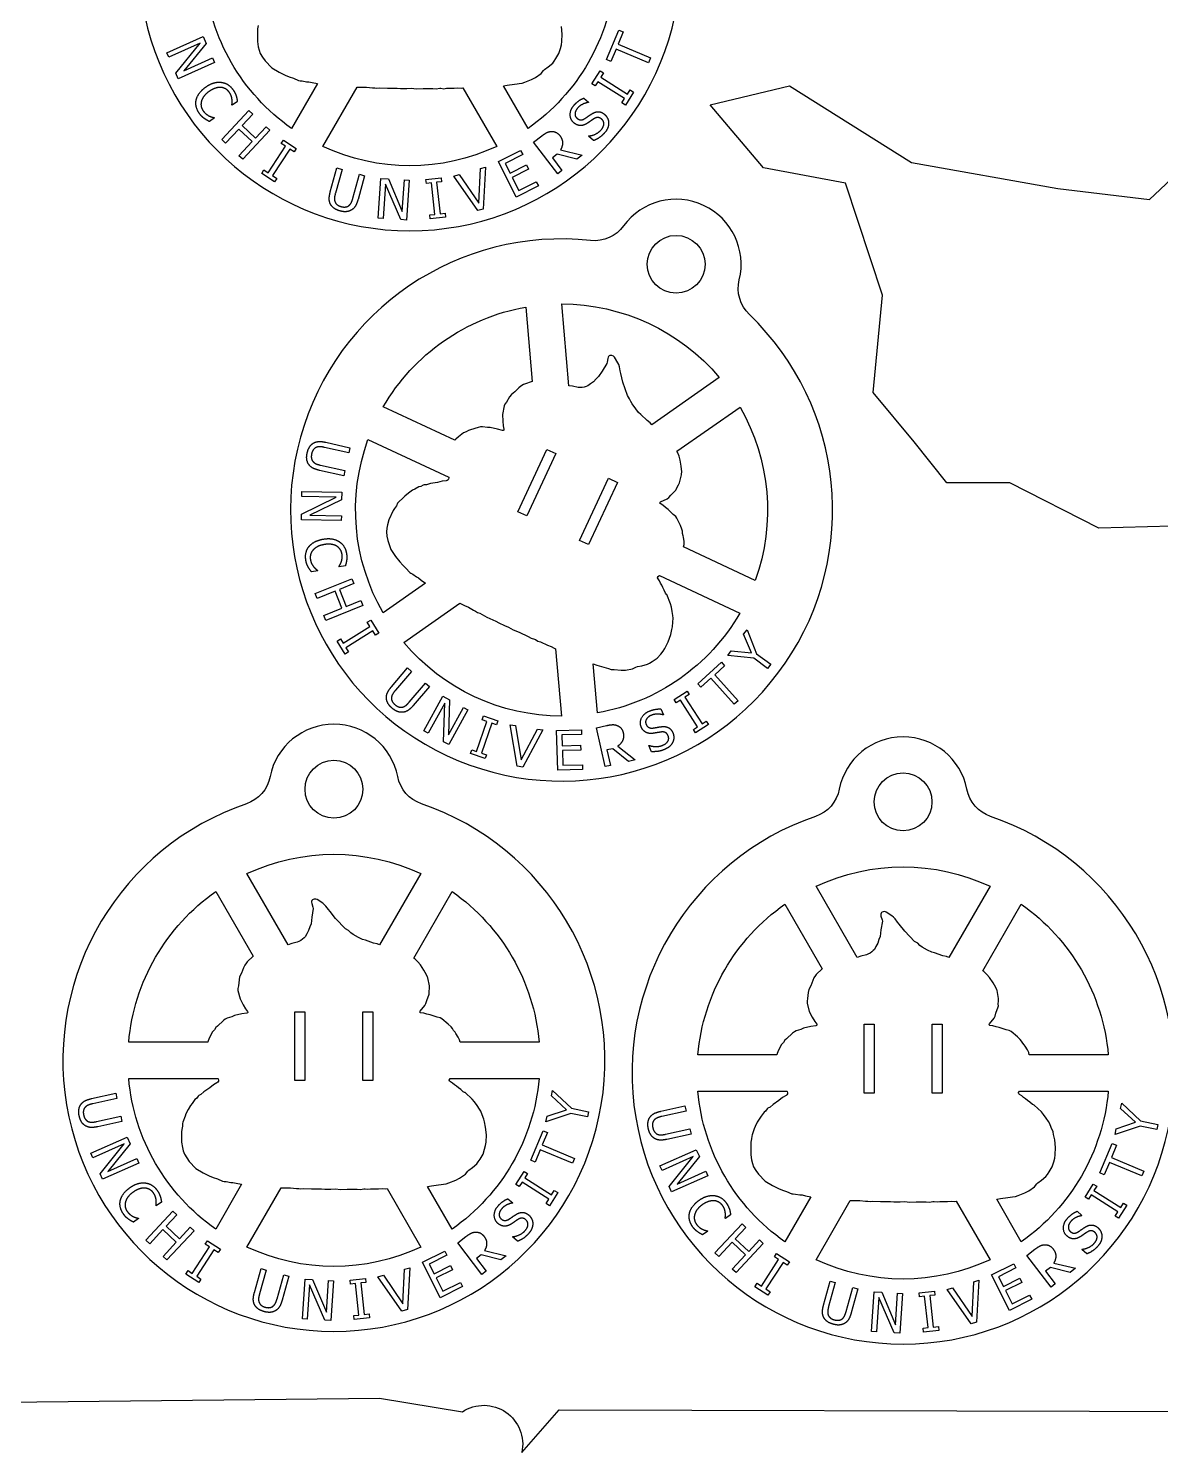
# Model space of a CAD drawing. Header units: millimetres. Extents: x -19 to 172, y -2 to 150.
# Drawn here: x 49.5 to 112.2, y -2.3 to 76.5 of the extents above; entities that cross this region are included whole.
import ezdxf

# ---------------------------------------------------------------- set-up
doc = ezdxf.new("R2010")
doc.units = ezdxf.units.MM
doc.layers.add('SCRAP_OUTLINE', color=8, linetype='Continuous')

msp = doc.modelspace()

# ---------------------------------------------------------------- linework, layer by layer
for points in [[(74.162, 96.031, 0.821365), (67.1, 96.031, -0.267689), (65.784, 94.527, 6.023346), (75.478, 94.527, -0.267689)], [(75.443, 69.997, -0.221398), (65.819, 69.997), (67.711, 73.275), (67.988, 73.279), (68.232, 73.274), (68.558, 73.245), (68.688, 73.245), (68.801, 73.228), (68.944, 73.241), (69.391, 73.219), (69.94, 73.219), (70.123, 73.203), (70.468, 73.203), (70.712, 73.217), (70.997, 73.19), (71.363, 73.209), (71.912, 73.209), (72.095, 73.19), (72.284, 73.228), (72.354, 73.228), (72.512, 73.195), (72.664, 73.226), (73.091, 73.226), (73.294, 73.241), (73.497, 73.229), (73.572, 73.238)], [(88.866, 62.618, 0.821365), (82.465, 65.603, -0.267689), (80.637, 64.796, 6.023346), (89.423, 60.699, -0.267689)], [(77.405, 56.991), (76.974, 56.846), (76.919, 56.822), (76.784, 56.737), (76.663, 56.637), (76.437, 56.419), (76.251, 56.274), (76.154, 56.141), (75.978, 55.848), (75.896, 55.731), (75.85, 55.638), (75.766, 55.161), (75.775, 54.799), (75.806, 54.534), (75.841, 54.355), (75.839, 54.31), (75.831, 54.293), (75.804, 54.278), (75.762, 54.283), (75.491, 54.363), (75.084, 54.454), (74.927, 54.454), (74.653, 54.491), (74.538, 54.483), (74.421, 54.456), (73.987, 54.326), (73.873, 54.285), (73.745, 54.203), (73.603, 54.144), (73.319, 53.933), (73.175, 53.798), (73.127, 53.739), (69.162, 55.588, -0.221398), (77.045, 61.108)], [(79.037, 61.282, -0.221398), (87.76, 57.215), (84.025, 54.6), (83.927, 54.705), (83.76, 54.83), (83.422, 55.162), (83.295, 55.272), (83.132, 55.477), (82.941, 55.75), (82.862, 55.881), (82.799, 56.042), (82.683, 56.215), (82.426, 56.949), (82.319, 57.442), (82.28, 57.578), (82.235, 57.801), (82.193, 57.93), (82.149, 58.025), (81.952, 58.346), (81.898, 58.396), (81.812, 58.433), (81.744, 58.438), (81.7, 58.429), (81.661, 58.409), (81.629, 58.376), (81.605, 58.332), (81.584, 58.258), (81.563, 58.06), (81.544, 57.985), (81.27, 57.574), (81.082, 57.265), (80.942, 57.144), (80.792, 56.977), (80.624, 56.866), (80.484, 56.752), (80.399, 56.714), (80.29, 56.685), (80.177, 56.666), (80.045, 56.655), (79.951, 56.659), (79.643, 56.726), (79.434, 56.747)], [(85.779, 47.839), (85.812, 47.965), (85.809, 48.141), (85.78, 48.376), (85.764, 48.455), (85.727, 48.575), (85.715, 48.705), (85.689, 48.814), (85.608, 49.017), (85.414, 49.43), (85.347, 49.525), (85.216, 49.63), (84.922, 49.914), (84.776, 50.015), (84.636, 50.142), (84.486, 50.238), (84.475, 50.256), (84.472, 50.279), (84.485, 50.308), (84.512, 50.331), (84.882, 50.507), (84.97, 50.575), (85.086, 50.703), (85.359, 50.98), (85.382, 51.015), (85.417, 51.107), (85.508, 51.269), (85.559, 51.38), (85.673, 51.82), (85.677, 51.866), (85.678, 52.002), (85.654, 52.302), (85.602, 52.64), (85.542, 52.858), (85.454, 53.078), (85.419, 53.134), (88.907, 55.576, -0.221398), (89.746, 45.989)], [(72.784, 51.692), (72.788, 51.659), (72.777, 51.584), (72.752, 51.545), (72.698, 51.508), (72.636, 51.489), (72.418, 51.477), (72.164, 51.41), (71.771, 51.341), (71.563, 51.28), (71.429, 51.271), (71.379, 51.258), (71.238, 51.184), (71.139, 51.161), (70.906, 51.04), (70.788, 50.973), (70.564, 50.823), (70.354, 50.652), (70.256, 50.56), (70.013, 50.319), (69.959, 50.252), (69.891, 50.118), (69.781, 49.974), (69.717, 49.859), (69.479, 49.338), (69.394, 49.064), (69.358, 48.874), (69.34, 48.678), (69.368, 48.441), (69.409, 48.189), (69.581, 47.694), (69.848, 47.302), (70.077, 47.014), (70.243, 46.834), (70.418, 46.66), (70.626, 46.432), (70.695, 46.382), (70.8, 46.325), (71.001, 46.178), (71.112, 46.126), (71.255, 46.001), (71.505, 45.833), (69.155, 44.188, -0.221398), (68.316, 53.775)], [(80.779, 41.373), (80.984, 41.301), (81.37, 41.189), (81.505, 41.142), (81.628, 41.117), (81.781, 41.061), (81.937, 41.058), (82.334, 41.021), (82.574, 41.029), (82.96, 41.093), (83.147, 41.188), (83.226, 41.217), (83.468, 41.263), (83.779, 41.355), (83.892, 41.412), (84.053, 41.508), (84.318, 41.686), (84.517, 41.906), (84.647, 42.063), (84.75, 42.225), (84.936, 42.586), (85.079, 42.991), (85.137, 43.278), (85.176, 43.417), (85.183, 43.682), (85.203, 43.891), (85.192, 44.037), (85.158, 44.275), (85.111, 44.511), (85.064, 44.693), (84.856, 45.203), (84.825, 45.226), (84.781, 45.28), (84.711, 45.448), (84.632, 45.586), (84.578, 45.725), (84.504, 45.834), (84.444, 45.958), (84.371, 46.074), (84.347, 46.138), (84.352, 46.183), (84.359, 46.197), (84.448, 46.253), (88.9, 44.176, -0.221398), (81.017, 38.656)], [(79.025, 38.482, -0.221398), (70.302, 42.549), (73.402, 44.72), (73.655, 44.607), (73.874, 44.499), (74.157, 44.335), (74.275, 44.28), (74.371, 44.217), (74.505, 44.168), (74.901, 43.959), (75.398, 43.727), (75.557, 43.635), (75.871, 43.489), (76.098, 43.399), (76.344, 43.255), (76.684, 43.117), (77.181, 42.885), (77.339, 42.791), (77.527, 42.745), (77.59, 42.715), (77.719, 42.619), (77.87, 42.583), (78.257, 42.402), (78.448, 42.33), (78.627, 42.233), (78.698, 42.21)], [(69.962, 35.131, 0.821365), (62.9, 35.131, -0.267689), (61.584, 33.627, 6.023346), (71.278, 33.627, -0.267689)], [(101.462, 34.431, 0.821365), (94.4, 34.431, -0.267689), (93.084, 32.927, 6.023346), (102.778, 32.927, -0.267689)], [(61.619, 29.767, -0.221398), (71.243, 29.767), (68.963, 25.818), (68.83, 25.872), (68.626, 25.915), (68.179, 26.073), (68.017, 26.118), (67.783, 26.236), (67.495, 26.403), (67.368, 26.488), (67.242, 26.607), (67.065, 26.715), (66.521, 27.272), (66.216, 27.673), (66.123, 27.78), (65.988, 27.963), (65.896, 28.062), (65.815, 28.13), (65.501, 28.337), (65.431, 28.359), (65.338, 28.357), (65.274, 28.333), (65.238, 28.306), (65.211, 28.271), (65.196, 28.228), (65.193, 28.178), (65.205, 28.103), (65.269, 27.914), (65.284, 27.838), (65.209, 27.35), (65.17, 26.99), (65.094, 26.821), (65.029, 26.607), (64.924, 26.435), (64.844, 26.273), (64.783, 26.202), (64.696, 26.13), (64.603, 26.065), (64.487, 25.999), (64.4, 25.963), (64.093, 25.894), (63.895, 25.824)], [(93.119, 29.067, -0.221398), (102.743, 29.067), (100.463, 25.118), (100.33, 25.172), (100.126, 25.215), (99.679, 25.373), (99.517, 25.418), (99.283, 25.536), (98.995, 25.703), (98.868, 25.788), (98.742, 25.907), (98.565, 26.015), (98.021, 26.572), (97.716, 26.973), (97.623, 27.08), (97.488, 27.263), (97.396, 27.362), (97.315, 27.43), (97.001, 27.637), (96.931, 27.659), (96.838, 27.657), (96.774, 27.633), (96.738, 27.606), (96.711, 27.571), (96.696, 27.528), (96.693, 27.478), (96.705, 27.403), (96.769, 27.214), (96.784, 27.138), (96.709, 26.65), (96.67, 26.29), (96.594, 26.121), (96.529, 25.907), (96.424, 25.735), (96.344, 25.573), (96.283, 25.502), (96.196, 25.43), (96.103, 25.365), (95.987, 25.299), (95.9, 25.263), (95.593, 25.194), (95.395, 25.124)], [(61.953, 25.188), (61.624, 24.875), (61.584, 24.829), (61.497, 24.695), (61.43, 24.554), (61.318, 24.26), (61.21, 24.05), (61.178, 23.889), (61.143, 23.548), (61.117, 23.408), (61.115, 23.304), (61.241, 22.837), (61.402, 22.512), (61.542, 22.285), (61.65, 22.138), (61.667, 22.097), (61.666, 22.077), (61.649, 22.052), (61.608, 22.039), (61.329, 21.997), (60.922, 21.908), (60.78, 21.841), (60.516, 21.76), (60.414, 21.703), (60.32, 21.629), (59.982, 21.328), (59.896, 21.243), (59.814, 21.115), (59.71, 21.001), (59.542, 20.689), (59.469, 20.507), (59.45, 20.432), (55.075, 20.432, -0.221398), (59.887, 28.767)], [(73.41, 20.432), (73.387, 20.56), (73.31, 20.719), (73.184, 20.92), (73.136, 20.984), (73.051, 21.078), (72.986, 21.19), (72.916, 21.278), (72.757, 21.427), (72.407, 21.72), (72.306, 21.777), (72.143, 21.817), (71.757, 21.951), (71.581, 21.981), (71.401, 22.037), (71.224, 22.06), (71.206, 22.072), (71.195, 22.091), (71.194, 22.123), (71.209, 22.155), (71.47, 22.471), (71.521, 22.571), (71.571, 22.735), (71.702, 23.101), (71.708, 23.143), (71.701, 23.241), (71.715, 23.426), (71.715, 23.548), (71.632, 23.996), (71.616, 24.038), (71.559, 24.162), (71.41, 24.424), (71.22, 24.709), (71.074, 24.881), (70.901, 25.043), (70.846, 25.079), (72.975, 28.767, -0.221398), (77.787, 20.432)], [(93.453, 24.488), (93.124, 24.175), (93.084, 24.129), (92.997, 23.995), (92.93, 23.854), (92.818, 23.56), (92.71, 23.35), (92.678, 23.189), (92.643, 22.848), (92.617, 22.708), (92.615, 22.604), (92.741, 22.137), (92.902, 21.812), (93.042, 21.585), (93.15, 21.438), (93.167, 21.397), (93.166, 21.377), (93.149, 21.352), (93.108, 21.339), (92.829, 21.297), (92.422, 21.208), (92.28, 21.141), (92.016, 21.06), (91.914, 21.003), (91.82, 20.929), (91.482, 20.628), (91.396, 20.543), (91.314, 20.415), (91.21, 20.301), (91.042, 19.989), (90.969, 19.807), (90.95, 19.732), (86.575, 19.732, -0.221398), (91.387, 28.067)], [(104.91, 19.732), (104.887, 19.86), (104.81, 20.019), (104.684, 20.22), (104.636, 20.284), (104.551, 20.378), (104.486, 20.49), (104.416, 20.578), (104.257, 20.727), (103.907, 21.02), (103.806, 21.077), (103.643, 21.117), (103.257, 21.251), (103.081, 21.281), (102.901, 21.337), (102.724, 21.36), (102.706, 21.372), (102.695, 21.391), (102.694, 21.423), (102.709, 21.455), (102.97, 21.771), (103.021, 21.871), (103.071, 22.035), (103.202, 22.401), (103.208, 22.443), (103.201, 22.541), (103.215, 22.726), (103.215, 22.848), (103.132, 23.296), (103.116, 23.338), (103.059, 23.462), (102.91, 23.724), (102.72, 24.009), (102.574, 24.181), (102.401, 24.343), (102.346, 24.379), (104.475, 28.067, -0.221398), (109.287, 19.732)], [(60.004, 18.432), (60.022, 18.404), (60.043, 18.331), (60.037, 18.285), (60.005, 18.229), (59.956, 18.186), (59.763, 18.082), (59.562, 17.915), (59.235, 17.686), (59.072, 17.543), (58.954, 17.478), (58.914, 17.445), (58.818, 17.319), (58.738, 17.256), (58.578, 17.047), (58.5, 16.937), (58.359, 16.706), (58.242, 16.463), (58.192, 16.338), (58.073, 16.017), (58.053, 15.933), (58.047, 15.783), (58.009, 15.607), (57.999, 15.474), (58.004, 14.902), (58.043, 14.618), (58.09, 14.43), (58.157, 14.245), (58.282, 14.042), (58.426, 13.832), (58.791, 13.455), (59.199, 13.213), (59.528, 13.049), (59.755, 12.956), (59.987, 12.872), (60.272, 12.753), (60.355, 12.737), (60.475, 12.73), (60.719, 12.681), (60.841, 12.681), (61.024, 12.629), (61.321, 12.581), (59.887, 10.097, -0.221398), (55.075, 18.432)], [(71.612, 12.459), (71.828, 12.481), (72.225, 12.542), (72.367, 12.556), (72.489, 12.586), (72.651, 12.6), (72.794, 12.662), (73.17, 12.797), (73.383, 12.906), (73.706, 13.127), (73.835, 13.292), (73.895, 13.352), (74.095, 13.495), (74.338, 13.71), (74.416, 13.81), (74.522, 13.965), (74.686, 14.238), (74.774, 14.522), (74.825, 14.719), (74.85, 14.909), (74.867, 15.315), (74.824, 15.742), (74.756, 16.027), (74.732, 16.169), (74.627, 16.413), (74.557, 16.611), (74.485, 16.739), (74.353, 16.939), (74.212, 17.134), (74.091, 17.279), (73.688, 17.653), (73.65, 17.661), (73.587, 17.691), (73.453, 17.814), (73.323, 17.905), (73.215, 18.009), (73.102, 18.076), (72.995, 18.163), (72.88, 18.238), (72.831, 18.286), (72.817, 18.328), (72.817, 18.344), (72.874, 18.432), (77.787, 18.432, -0.221398), (72.975, 10.097)], [(91.504, 17.732), (91.522, 17.704), (91.543, 17.631), (91.537, 17.585), (91.505, 17.529), (91.456, 17.486), (91.263, 17.382), (91.062, 17.215), (90.735, 16.986), (90.572, 16.843), (90.454, 16.778), (90.414, 16.745), (90.318, 16.619), (90.238, 16.556), (90.078, 16.347), (90, 16.237), (89.859, 16.006), (89.742, 15.763), (89.692, 15.638), (89.573, 15.317), (89.553, 15.233), (89.547, 15.083), (89.509, 14.907), (89.499, 14.774), (89.504, 14.202), (89.543, 13.918), (89.59, 13.73), (89.657, 13.545), (89.782, 13.342), (89.926, 13.132), (90.291, 12.755), (90.699, 12.513), (91.028, 12.349), (91.255, 12.256), (91.487, 12.172), (91.772, 12.053), (91.855, 12.037), (91.975, 12.03), (92.219, 11.981), (92.341, 11.981), (92.524, 11.929), (92.821, 11.881), (91.387, 9.397, -0.221398), (86.575, 17.732)], [(103.112, 11.759), (103.328, 11.781), (103.725, 11.842), (103.867, 11.856), (103.989, 11.886), (104.151, 11.9), (104.294, 11.962), (104.67, 12.097), (104.883, 12.206), (105.206, 12.427), (105.335, 12.592), (105.395, 12.652), (105.595, 12.795), (105.838, 13.01), (105.916, 13.11), (106.022, 13.265), (106.186, 13.538), (106.274, 13.822), (106.325, 14.019), (106.35, 14.209), (106.367, 14.615), (106.324, 15.042), (106.256, 15.327), (106.232, 15.469), (106.127, 15.713), (106.057, 15.911), (105.985, 16.039), (105.853, 16.239), (105.712, 16.434), (105.591, 16.579), (105.188, 16.953), (105.15, 16.961), (105.087, 16.991), (104.953, 17.114), (104.823, 17.205), (104.715, 17.309), (104.602, 17.376), (104.495, 17.463), (104.38, 17.538), (104.331, 17.586), (104.317, 17.628), (104.317, 17.644), (104.374, 17.732), (109.287, 17.732, -0.221398), (104.475, 9.397)], [(71.243, 9.097, -0.221398), (61.619, 9.097), (63.511, 12.375), (63.788, 12.379), (64.032, 12.374), (64.358, 12.345), (64.488, 12.345), (64.601, 12.328), (64.744, 12.341), (65.191, 12.319), (65.74, 12.319), (65.923, 12.303), (66.268, 12.303), (66.512, 12.317), (66.797, 12.29), (67.163, 12.309), (67.712, 12.309), (67.895, 12.29), (68.084, 12.328), (68.154, 12.328), (68.312, 12.295), (68.464, 12.326), (68.891, 12.326), (69.094, 12.341), (69.297, 12.329), (69.372, 12.338)], [(102.743, 8.397, -0.221398), (93.119, 8.397), (95.011, 11.675), (95.288, 11.679), (95.532, 11.674), (95.858, 11.645), (95.988, 11.645), (96.101, 11.628), (96.244, 11.641), (96.691, 11.619), (97.24, 11.619), (97.423, 11.603), (97.768, 11.603), (98.012, 11.617), (98.297, 11.59), (98.663, 11.609), (99.212, 11.609), (99.395, 11.59), (99.584, 11.628), (99.654, 11.628), (99.812, 11.595), (99.964, 11.626), (100.391, 11.626), (100.594, 11.641), (100.797, 11.629), (100.872, 11.638)]]:
    msp.add_lwpolyline(points, format="xyb", close=True)
for points in [[(62.247, 76.683), (62.209, 76.507), (62.199, 76.374), (62.204, 75.802), (62.243, 75.518), (62.29, 75.33), (62.357, 75.145), (62.482, 74.942), (62.626, 74.732), (62.991, 74.355), (63.399, 74.113), (63.728, 73.949), (63.955, 73.856), (64.187, 73.772), (64.472, 73.653), (64.555, 73.637), (64.675, 73.63), (64.919, 73.581), (65.041, 73.581), (65.224, 73.529), (65.521, 73.481), (64.087, 70.997, -0.221398), (59.275, 79.332)], [(81.987, 79.332, -0.221398), (77.175, 70.997), (75.812, 73.359), (76.028, 73.381), (76.425, 73.442), (76.567, 73.456), (76.689, 73.486), (76.851, 73.5), (76.994, 73.562), (77.37, 73.697), (77.583, 73.806), (77.906, 74.027), (78.035, 74.192), (78.095, 74.252), (78.295, 74.395), (78.538, 74.61), (78.616, 74.71), (78.722, 74.865), (78.886, 75.138), (78.974, 75.422), (79.025, 75.619), (79.05, 75.809), (79.067, 76.215), (79.024, 76.642)]]:
    msp.add_lwpolyline(points, format="xyb")
for points in [[(83.95, 74.903), (83.837, 74.634), (82.048, 75.384), (81.763, 74.703), (81.523, 74.804), (82.207, 76.435), (82.447, 76.334), (82.161, 75.653)], [(59.828, 74.646), (57.82, 73.749), (57.686, 74.049), (59.021, 75.711), (57.289, 74.938), (57.178, 75.187), (59.187, 76.084), (59.356, 75.704), (58.127, 74.185), (59.717, 74.895)], [(82.828, 73.131), (83.018, 73.011), (82.563, 72.29), (82.373, 72.41), (82.522, 72.647), (81.042, 73.582), (80.892, 73.345), (80.703, 73.465), (81.158, 74.186), (81.348, 74.066), (81.198, 73.829), (82.678, 72.894)], [(62.89, 70.892), (61.386, 69.286), (61.173, 69.485), (61.909, 70.272), (61.169, 70.964), (60.434, 70.177), (60.22, 70.377), (61.723, 71.983), (61.937, 71.784), (61.347, 71.154), (62.087, 70.462), (62.676, 71.092)], [(63.27, 68.231), (63.148, 68.043), (62.433, 68.507), (62.556, 68.696), (62.79, 68.543), (63.745, 70.011), (63.51, 70.163), (63.633, 70.352), (64.347, 69.887), (64.225, 69.699), (63.99, 69.851), (63.036, 68.384)], [(77.75, 67.813), (76.52, 67.196), (75.533, 69.162), (76.764, 69.779), (76.88, 69.547), (75.911, 69.061), (76.181, 68.522), (77.085, 68.975), (77.202, 68.743), (76.298, 68.289), (76.664, 67.559), (77.633, 68.045)], [(74.541, 68.779), (74.828, 68.86), (74.7, 66.537), (74.396, 66.45), (73.066, 68.36), (73.368, 68.445), (74.454, 66.854)], [(70.604, 68.124), (70.457, 65.929), (70.13, 65.951), (69.285, 67.909), (69.159, 66.016), (68.887, 66.034), (69.033, 68.229), (69.448, 68.202), (70.216, 66.405), (70.332, 68.143)], [(72.583, 66.303), (72.608, 66.08), (71.76, 65.988), (71.736, 66.211), (72.014, 66.241), (71.825, 67.982), (71.547, 67.952), (71.523, 68.175), (72.37, 68.267), (72.394, 68.044), (72.116, 68.014), (72.305, 66.273)], [(78.714, 53.002), (77.107, 49.557), (76.61, 49.789), (78.216, 53.234)], [(82.122, 51.412), (80.516, 47.967), (80.018, 48.199), (81.625, 51.644)], [(66.838, 49.294), (64.638, 49.33), (64.643, 49.658), (66.556, 50.601), (64.659, 50.632), (64.664, 50.904), (66.863, 50.868), (66.857, 50.453), (65.1, 49.596), (66.842, 49.567)], [(68.025, 44.598), (65.984, 43.778), (65.875, 44.049), (66.874, 44.45), (66.497, 45.39), (65.498, 44.988), (65.388, 45.26), (67.43, 46.08), (67.539, 45.809), (66.738, 45.487), (67.116, 44.547), (67.916, 44.869)], [(67.246, 42.026), (67.055, 41.907), (66.604, 42.63), (66.795, 42.749), (66.943, 42.511), (68.428, 43.438), (68.28, 43.675), (68.47, 43.794), (68.922, 43.071), (68.731, 42.953), (68.583, 43.19), (67.098, 42.263)], [(89.108, 43.013), (89.294, 43.261), (89.828, 41.93), (90.606, 41.345), (90.43, 41.111), (89.676, 41.678), (88.225, 41.839), (88.42, 42.098), (89.535, 41.971)], [(88.808, 39.333), (88.591, 39.136), (87.287, 40.572), (86.741, 40.076), (86.566, 40.269), (87.875, 41.458), (88.05, 41.265), (87.504, 40.769)], [(73.847, 38.83), (72.787, 36.902), (72.499, 37.06), (72.561, 39.192), (71.646, 37.53), (71.408, 37.661), (72.468, 39.589), (72.832, 39.388), (72.769, 37.435), (73.608, 38.961)], [(87.042, 38.201), (87.163, 38.012), (86.446, 37.551), (86.325, 37.74), (86.56, 37.892), (85.614, 39.365), (85.378, 39.213), (85.257, 39.402), (85.974, 39.863), (86.095, 39.674), (85.86, 39.523), (86.806, 38.05)], [(74.872, 36.343), (74.799, 36.13), (73.993, 36.404), (74.065, 36.617), (74.33, 36.527), (74.894, 38.184), (74.629, 38.275), (74.701, 38.487), (75.508, 38.213), (75.436, 38), (75.171, 38.09), (74.607, 36.433)], [(77.692, 37.759), (77.986, 37.711), (76.889, 35.66), (76.577, 35.71), (76.179, 38.002), (76.488, 37.952), (76.8, 36.051)], [(80.192, 35.527), (78.816, 35.488), (78.753, 37.687), (80.129, 37.726), (80.137, 37.466), (79.053, 37.435), (79.07, 36.833), (80.081, 36.862), (80.088, 36.601), (79.078, 36.573), (79.101, 35.756), (80.185, 35.787)], [(64.825, 22.125), (64.825, 18.324), (64.276, 18.324), (64.276, 22.125)], [(68.586, 22.125), (68.586, 18.324), (68.037, 18.324), (68.037, 22.125)], [(96.325, 21.425), (96.325, 17.624), (95.776, 17.624), (95.776, 21.425)], [(100.086, 21.425), (100.086, 17.624), (99.537, 17.624), (99.537, 21.425)], [(78.466, 17.465), (78.531, 17.769), (79.577, 16.788), (80.529, 16.586), (80.469, 16.3), (79.546, 16.495), (78.163, 16.028), (78.23, 16.345), (79.295, 16.702)], [(109.966, 16.765), (110.031, 17.069), (111.077, 16.088), (112.029, 15.886), (111.969, 15.6), (111.046, 15.795), (109.663, 15.328), (109.73, 15.645), (110.795, 16.002)], [(55.628, 13.746), (53.62, 12.849), (53.486, 13.149), (54.821, 14.811), (53.089, 14.038), (52.978, 14.287), (54.987, 15.184), (55.156, 14.804), (53.927, 13.285), (55.517, 13.995)], [(79.75, 14.003), (79.637, 13.734), (77.848, 14.484), (77.563, 13.803), (77.323, 13.904), (78.007, 15.535), (78.247, 15.434), (77.961, 14.753)], [(87.128, 13.046), (85.12, 12.149), (84.986, 12.449), (86.321, 14.111), (84.589, 13.338), (84.478, 13.587), (86.487, 14.484), (86.656, 14.104), (85.427, 12.585), (87.017, 13.295)], [(111.25, 13.303), (111.137, 13.034), (109.348, 13.784), (109.063, 13.103), (108.823, 13.204), (109.507, 14.835), (109.747, 14.734), (109.461, 14.053)], [(78.628, 12.231), (78.818, 12.111), (78.363, 11.39), (78.173, 11.51), (78.322, 11.747), (76.842, 12.682), (76.692, 12.445), (76.503, 12.565), (76.958, 13.286), (77.148, 13.166), (76.998, 12.929), (78.478, 11.994)], [(110.128, 11.531), (110.318, 11.411), (109.863, 10.69), (109.673, 10.81), (109.822, 11.047), (108.342, 11.982), (108.192, 11.745), (108.003, 11.865), (108.458, 12.586), (108.648, 12.466), (108.498, 12.229), (109.978, 11.294)], [(58.69, 9.992), (57.186, 8.386), (56.973, 8.585), (57.709, 9.372), (56.969, 10.064), (56.234, 9.277), (56.02, 9.477), (57.523, 11.083), (57.737, 10.884), (57.147, 10.254), (57.887, 9.562), (58.476, 10.192)], [(90.19, 9.292), (88.686, 7.686), (88.473, 7.885), (89.209, 8.672), (88.469, 9.364), (87.734, 8.577), (87.52, 8.777), (89.023, 10.383), (89.237, 10.184), (88.647, 9.554), (89.387, 8.862), (89.976, 9.492)], [(59.07, 7.331), (58.948, 7.143), (58.233, 7.607), (58.356, 7.796), (58.59, 7.643), (59.545, 9.111), (59.31, 9.263), (59.433, 9.452), (60.147, 8.987), (60.025, 8.799), (59.79, 8.951), (58.836, 7.484)], [(73.55, 6.913), (72.32, 6.296), (71.333, 8.262), (72.564, 8.879), (72.68, 8.647), (71.711, 8.161), (71.981, 7.622), (72.885, 8.075), (73.002, 7.843), (72.098, 7.389), (72.464, 6.659), (73.433, 7.145)], [(90.57, 6.631), (90.448, 6.443), (89.733, 6.907), (89.856, 7.096), (90.09, 6.943), (91.045, 8.411), (90.81, 8.563), (90.933, 8.752), (91.647, 8.287), (91.525, 8.099), (91.29, 8.251), (90.336, 6.784)], [(70.341, 7.879), (70.628, 7.96), (70.5, 5.637), (70.196, 5.55), (68.866, 7.46), (69.168, 7.545), (70.254, 5.954)], [(105.05, 6.213), (103.82, 5.596), (102.833, 7.562), (104.064, 8.179), (104.18, 7.947), (103.211, 7.461), (103.481, 6.922), (104.385, 7.375), (104.502, 7.143), (103.598, 6.689), (103.964, 5.959), (104.933, 6.445)], [(66.404, 7.224), (66.257, 5.029), (65.93, 5.051), (65.085, 7.009), (64.959, 5.116), (64.687, 5.134), (64.833, 7.329), (65.248, 7.302), (66.016, 5.505), (66.132, 7.243)], [(68.383, 5.403), (68.408, 5.18), (67.56, 5.088), (67.536, 5.311), (67.814, 5.341), (67.625, 7.082), (67.347, 7.052), (67.323, 7.275), (68.17, 7.367), (68.194, 7.144), (67.916, 7.114), (68.105, 5.373)], [(101.841, 7.179), (102.128, 7.26), (102, 4.937), (101.696, 4.85), (100.366, 6.76), (100.668, 6.845), (101.754, 5.254)], [(97.904, 6.524), (97.757, 4.329), (97.43, 4.351), (96.585, 6.309), (96.459, 4.416), (96.187, 4.434), (96.333, 6.629), (96.748, 6.602), (97.516, 4.805), (97.632, 6.543)], [(99.883, 4.703), (99.908, 4.48), (99.06, 4.388), (99.036, 4.611), (99.314, 4.641), (99.125, 6.382), (98.847, 6.352), (98.823, 6.575), (99.67, 6.667), (99.694, 6.444), (99.416, 6.414), (99.605, 4.673)]]:
    msp.add_lwpolyline(points, close=True)
for points in [[(80.265, 72.678), (80.527, 72.446), (80.512, 72.43)], [(61.087, 72.481), (60.799, 72.277), (60.786, 72.295)], [(59.808, 71.597), (59.82, 71.58), (59.536, 71.377)], [(78.967, 69.807), (80.171, 69.524), (79.87, 69.293), (78.785, 69.564), (78.52, 69.36), (79.053, 68.666), (78.821, 68.488), (77.481, 70.233), (77.931, 70.578)], [(80.797, 70.319), (80.522, 70.563), (80.536, 70.579)], [(66.23, 67.487), (66.598, 68.809), (66.88, 68.731), (66.512, 67.408)], [(67.481, 67.131), (67.85, 68.461), (68.132, 68.382), (67.764, 67.06)], [(65.98, 53.63), (67.32, 53.329), (67.256, 53.044), (65.916, 53.345)], [(65.688, 52.364), (67.035, 52.061), (66.971, 51.776), (65.631, 52.077)], [(65.53, 46.539), (65.534, 46.518), (65.191, 46.455)], [(67.063, 46.8), (66.716, 46.736), (66.712, 46.759)], [(69.614, 40.1), (70.506, 41.143), (70.729, 40.953), (69.836, 39.91)], [(70.597, 39.25), (71.494, 40.298), (71.716, 40.108), (70.824, 39.065)], [(84.528, 38.874), (84.667, 38.553), (84.647, 38.545)], [(82.138, 36.82), (83.11, 36.055), (82.739, 35.973), (81.871, 36.677), (81.543, 36.604), (81.733, 35.75), (81.448, 35.686), (80.971, 37.834), (81.525, 37.957)], [(84.013, 36.511), (83.867, 36.848), (83.887, 36.857)], [(53.019, 17.314), (54.36, 17.607), (54.423, 17.321), (53.081, 17.028)], [(84.519, 16.614), (85.86, 16.907), (85.923, 16.621), (84.581, 16.328)], [(53.29, 16.042), (54.638, 16.337), (54.7, 16.052), (53.359, 15.758)], [(84.79, 15.342), (86.138, 15.637), (86.2, 15.352), (84.859, 15.058)], [(56.887, 11.581), (56.599, 11.377), (56.586, 11.395)], [(76.065, 11.778), (76.327, 11.546), (76.312, 11.53)], [(107.565, 11.078), (107.827, 10.846), (107.812, 10.83)], [(55.608, 10.697), (55.62, 10.68), (55.336, 10.477)], [(88.387, 10.881), (88.099, 10.677), (88.086, 10.695)], [(74.767, 8.907), (75.971, 8.624), (75.67, 8.393), (74.585, 8.664), (74.32, 8.46), (74.853, 7.766), (74.621, 7.588), (73.281, 9.333), (73.731, 9.678)], [(76.597, 9.419), (76.322, 9.663), (76.336, 9.679)], [(87.108, 9.997), (87.12, 9.98), (86.836, 9.777)], [(106.267, 8.207), (107.471, 7.924), (107.17, 7.693), (106.085, 7.964), (105.82, 7.76), (106.353, 7.066), (106.121, 6.888), (104.781, 8.633), (105.231, 8.978)], [(108.097, 8.719), (107.822, 8.963), (107.836, 8.979)], [(62.03, 6.587), (62.398, 7.909), (62.68, 7.831), (62.312, 6.508)], [(63.281, 6.231), (63.65, 7.561), (63.932, 7.482), (63.564, 6.16)], [(93.53, 5.887), (93.898, 7.209), (94.18, 7.131), (93.812, 5.808)], [(94.781, 5.531), (95.15, 6.861), (95.432, 6.782), (95.064, 5.46)]]:
    msp.add_lwpolyline(points)
for centre in [(85.37, 63.477), (66.431, 34.432), (97.931, 33.732)]:
    msp.add_circle(centre, 1.6)
for points in [[(58.809, 72.569), (58.849, 72.759), (59.114, 73.125), (59.34, 73.286)], [(59.34, 73.286), (59.565, 73.447), (59.981, 73.57), (60.182, 73.549)], [(60.182, 73.549), (60.379, 73.527), (60.715, 73.324), (60.844, 73.142)], [(58.985, 71.825), (58.861, 71.999), (58.768, 72.378), (58.809, 72.569)], [(59.517, 73.038), (59.333, 72.907), (59.13, 72.629), (59.093, 72.487)], [(60.173, 73.264), (60.027, 73.274), (59.69, 73.161), (59.517, 73.038)], [(60.639, 72.999), (60.558, 73.114), (60.318, 73.251), (60.173, 73.264)], [(60.792, 72.604), (60.781, 72.699), (60.714, 72.894), (60.639, 72.999)], [(60.786, 72.295), (60.792, 72.348), (60.803, 72.505), (60.792, 72.604)], [(60.844, 73.142), (60.908, 73.052), (60.994, 72.875), (61.022, 72.794)], [(61.022, 72.794), (61.044, 72.722), (61.076, 72.564), (61.087, 72.481)], [(79.724, 72.284), (79.847, 72.423), (80.12, 72.619), (80.265, 72.678)], [(59.265, 71.543), (59.183, 71.602), (59.061, 71.717), (58.985, 71.825)], [(59.093, 72.487), (59.059, 72.348), (59.112, 72.082), (59.193, 71.969)], [(59.193, 71.969), (59.266, 71.866), (59.442, 71.726), (59.529, 71.685)], [(79.703, 71.313), (79.503, 71.491), (79.51, 72.043), (79.724, 72.284)], [(79.926, 72.131), (79.791, 71.979), (79.767, 71.664), (79.883, 71.561)], [(80.512, 72.43), (80.371, 72.416), (80.046, 72.265), (79.926, 72.131)], [(80.329, 71.548), (80.41, 71.601), (80.636, 71.759), (80.716, 71.808)], [(80.716, 71.808), (80.918, 71.931), (81.267, 71.903), (81.42, 71.766)], [(81.42, 71.766), (81.517, 71.68), (81.634, 71.435), (81.637, 71.307)], [(59.536, 71.377), (59.466, 71.417), (59.341, 71.485), (59.265, 71.543)], [(59.529, 71.685), (59.613, 71.646), (59.761, 71.605), (59.808, 71.597)], [(80.095, 71.156), (79.995, 71.154), (79.799, 71.228), (79.703, 71.313)], [(79.883, 71.561), (79.987, 71.469), (80.209, 71.469), (80.329, 71.548)], [(80.482, 71.298), (80.383, 71.233), (80.196, 71.159), (80.095, 71.156)], [(80.82, 71.529), (80.732, 71.472), (80.59, 71.372), (80.482, 71.298)], [(81.252, 71.508), (81.154, 71.595), (80.945, 71.607), (80.82, 71.529)], [(81.201, 70.897), (81.362, 71.078), (81.376, 71.398), (81.252, 71.508)], [(81.637, 71.307), (81.639, 71.164), (81.538, 70.896), (81.404, 70.745)], [(77.931, 70.578), (78.081, 70.693), (78.308, 70.816), (78.445, 70.827)], [(78.445, 70.827), (78.583, 70.838), (78.831, 70.734), (78.936, 70.597)], [(78.936, 70.597), (79.083, 70.406), (79.086, 69.998), (78.967, 69.807)], [(80.536, 70.579), (80.734, 70.597), (81.088, 70.771), (81.201, 70.897)], [(81.404, 70.745), (81.246, 70.566), (80.948, 70.382), (80.797, 70.319)], [(66.253, 66.784), (66.172, 66.925), (66.167, 67.26), (66.23, 67.487)], [(66.512, 67.408), (66.471, 67.261), (66.453, 67.051), (66.484, 66.955)], [(67.272, 66.736), (67.348, 66.802), (67.441, 66.989), (67.481, 67.131)], [(67.764, 67.06), (67.702, 66.838), (67.525, 66.547), (67.382, 66.47)], [(66.762, 66.432), (66.575, 66.484), (66.324, 66.659), (66.253, 66.784)], [(66.484, 66.955), (66.517, 66.854), (66.688, 66.712), (66.829, 66.672)], [(67.382, 66.47), (67.253, 66.399), (66.958, 66.377), (66.762, 66.432)], [(66.829, 66.672), (66.961, 66.636), (67.192, 66.666), (67.272, 66.736)], [(65.28, 53.572), (65.417, 53.66), (65.751, 53.682), (65.98, 53.63)], [(65.023, 52.429), (64.946, 52.554), (64.909, 52.848), (64.954, 53.046)], [(64.954, 53.046), (64.996, 53.236), (65.159, 53.495), (65.28, 53.572)], [(65.197, 52.991), (65.167, 52.857), (65.209, 52.629), (65.283, 52.552)], [(65.462, 53.35), (65.363, 53.312), (65.229, 53.134), (65.197, 52.991)], [(65.916, 53.345), (65.767, 53.379), (65.556, 53.386), (65.462, 53.35)], [(65.631, 52.077), (65.407, 52.127), (65.107, 52.29), (65.023, 52.429)], [(65.283, 52.552), (65.353, 52.479), (65.544, 52.396), (65.688, 52.364)], [(65.036, 47.842), (65.153, 47.998), (65.547, 48.218), (65.821, 48.268)], [(65.821, 48.268), (66.092, 48.318), (66.521, 48.254), (66.694, 48.15)], [(66.694, 48.15), (66.864, 48.047), (67.082, 47.721), (67.122, 47.502)], [(64.881, 47.094), (64.842, 47.304), (64.918, 47.686), (65.036, 47.842)], [(65.259, 47.648), (65.169, 47.537), (65.105, 47.273), (65.13, 47.136)], [(65.876, 47.968), (65.653, 47.927), (65.352, 47.761), (65.259, 47.648)], [(66.565, 47.896), (66.438, 47.967), (66.085, 48.007), (65.876, 47.968)], [(66.876, 47.459), (66.851, 47.597), (66.691, 47.823), (66.565, 47.896)], [(66.847, 47.036), (66.878, 47.127), (66.9, 47.332), (66.876, 47.459)], [(67.122, 47.502), (67.142, 47.393), (67.146, 47.196), (67.136, 47.111)], [(65.015, 46.72), (64.966, 46.809), (64.905, 46.964), (64.881, 47.094)], [(65.191, 46.455), (65.144, 46.521), (65.059, 46.636), (65.015, 46.72)], [(65.13, 47.136), (65.153, 47.012), (65.254, 46.811), (65.315, 46.737)], [(65.315, 46.737), (65.375, 46.667), (65.491, 46.567), (65.53, 46.539)], [(66.712, 46.759), (66.74, 46.804), (66.816, 46.942), (66.847, 47.036)], [(67.136, 47.111), (67.126, 47.037), (67.088, 46.879), (67.063, 46.8)], [(69.338, 39.454), (69.324, 39.616), (69.461, 39.921), (69.614, 40.1)], [(69.65, 38.919), (69.503, 39.046), (69.349, 39.311), (69.338, 39.454)], [(69.619, 39.511), (69.606, 39.405), (69.701, 39.204), (69.812, 39.109)], [(69.836, 39.91), (69.736, 39.793), (69.632, 39.611), (69.619, 39.511)], [(70.228, 38.692), (70.081, 38.682), (69.805, 38.787), (69.65, 38.919)], [(69.812, 39.109), (69.917, 39.02), (70.138, 38.95), (70.241, 38.979)], [(70.824, 39.065), (70.674, 38.89), (70.39, 38.701), (70.228, 38.692)], [(70.241, 38.979), (70.338, 39.007), (70.501, 39.137), (70.597, 39.25)], [(83.441, 37.874), (83.335, 38.12), (83.575, 38.617), (83.871, 38.745)], [(83.871, 38.745), (84.041, 38.819), (84.371, 38.882), (84.528, 38.874)], [(81.525, 37.957), (81.709, 37.998), (81.967, 38.013), (82.096, 37.965)], [(82.096, 37.965), (82.226, 37.917), (82.407, 37.718), (82.444, 37.549)], [(83.73, 37.566), (83.639, 37.606), (83.492, 37.756), (83.441, 37.874)], [(83.989, 38.521), (83.803, 38.44), (83.648, 38.165), (83.709, 38.023)], [(83.709, 38.023), (83.764, 37.895), (83.966, 37.802), (84.108, 37.822)], [(84.647, 38.545), (84.512, 38.591), (84.155, 38.592), (83.989, 38.521)], [(84.108, 37.822), (84.203, 37.836), (84.476, 37.884), (84.568, 37.895)], [(84.568, 37.895), (84.804, 37.921), (85.108, 37.747), (85.189, 37.559)], [(82.444, 37.549), (82.496, 37.314), (82.327, 36.942), (82.138, 36.82)], [(84.141, 37.532), (84.024, 37.514), (83.823, 37.526), (83.73, 37.566)], [(84.545, 37.598), (84.441, 37.583), (84.27, 37.552), (84.141, 37.532)], [(84.928, 37.396), (84.876, 37.517), (84.691, 37.616), (84.545, 37.598)], [(84.623, 36.864), (84.846, 36.96), (84.994, 37.243), (84.928, 37.396)], [(85.191, 37.051), (85.133, 36.921), (84.928, 36.72), (84.743, 36.64)], [(85.189, 37.559), (85.241, 37.44), (85.243, 37.169), (85.191, 37.051)], [(83.887, 36.857), (84.073, 36.79), (84.468, 36.797), (84.623, 36.864)], [(84.743, 36.64), (84.524, 36.545), (84.177, 36.504), (84.013, 36.511)], [(52.335, 16.35), (52.294, 16.54), (52.332, 16.844), (52.409, 16.965)], [(52.409, 16.965), (52.496, 17.103), (52.789, 17.263), (53.019, 17.314)], [(52.668, 16.841), (52.593, 16.764), (52.548, 16.546), (52.579, 16.404)], [(53.081, 17.028), (52.932, 16.995), (52.738, 16.913), (52.668, 16.841)], [(83.909, 16.265), (83.996, 16.403), (84.289, 16.563), (84.519, 16.614)], [(52.659, 15.821), (52.536, 15.901), (52.379, 16.152), (52.335, 16.35)], [(52.579, 16.404), (52.609, 16.269), (52.743, 16.08), (52.843, 16.041)], [(53.359, 15.758), (53.134, 15.709), (52.794, 15.73), (52.659, 15.821)], [(52.843, 16.041), (52.936, 16.005), (53.145, 16.011), (53.29, 16.042)], [(83.835, 15.65), (83.794, 15.84), (83.832, 16.144), (83.909, 16.265)], [(84.168, 16.141), (84.093, 16.064), (84.048, 15.846), (84.079, 15.704)], [(84.581, 16.328), (84.432, 16.295), (84.238, 16.213), (84.168, 16.141)], [(84.159, 15.121), (84.036, 15.201), (83.879, 15.452), (83.835, 15.65)], [(84.079, 15.704), (84.109, 15.569), (84.243, 15.38), (84.343, 15.341)], [(84.859, 15.058), (84.634, 15.009), (84.294, 15.03), (84.159, 15.121)], [(84.343, 15.341), (84.436, 15.305), (84.645, 15.311), (84.79, 15.342)], [(55.14, 12.386), (55.365, 12.547), (55.781, 12.67), (55.982, 12.649)], [(55.982, 12.649), (56.179, 12.627), (56.515, 12.424), (56.644, 12.242)], [(54.609, 11.669), (54.649, 11.859), (54.914, 12.225), (55.14, 12.386)], [(55.317, 12.138), (55.133, 12.007), (54.93, 11.729), (54.893, 11.587)], [(55.973, 12.364), (55.827, 12.374), (55.49, 12.261), (55.317, 12.138)], [(56.439, 12.099), (56.358, 12.214), (56.118, 12.351), (55.973, 12.364)], [(56.592, 11.704), (56.581, 11.799), (56.514, 11.994), (56.439, 12.099)], [(56.644, 12.242), (56.708, 12.152), (56.794, 11.975), (56.822, 11.894)], [(56.822, 11.894), (56.844, 11.822), (56.876, 11.664), (56.887, 11.581)], [(86.64, 11.686), (86.865, 11.847), (87.281, 11.97), (87.482, 11.949)], [(87.482, 11.949), (87.679, 11.927), (88.015, 11.724), (88.144, 11.542)], [(54.785, 10.925), (54.661, 11.099), (54.568, 11.478), (54.609, 11.669)], [(54.893, 11.587), (54.859, 11.448), (54.912, 11.182), (54.993, 11.069)], [(54.993, 11.069), (55.066, 10.966), (55.242, 10.826), (55.329, 10.785)], [(56.586, 11.395), (56.592, 11.448), (56.603, 11.605), (56.592, 11.704)], [(75.503, 10.413), (75.303, 10.591), (75.31, 11.143), (75.524, 11.384)], [(75.524, 11.384), (75.647, 11.523), (75.92, 11.719), (76.065, 11.778)], [(75.726, 11.231), (75.591, 11.079), (75.567, 10.764), (75.683, 10.661)], [(76.312, 11.53), (76.171, 11.516), (75.846, 11.365), (75.726, 11.231)], [(86.109, 10.969), (86.149, 11.159), (86.414, 11.525), (86.64, 11.686)], [(86.817, 11.438), (86.633, 11.307), (86.43, 11.029), (86.393, 10.887)], [(87.473, 11.664), (87.327, 11.674), (86.99, 11.561), (86.817, 11.438)], [(87.939, 11.399), (87.858, 11.514), (87.618, 11.651), (87.473, 11.664)], [(88.092, 11.004), (88.081, 11.099), (88.014, 11.294), (87.939, 11.399)], [(88.144, 11.542), (88.208, 11.452), (88.294, 11.275), (88.322, 11.194)], [(88.322, 11.194), (88.344, 11.122), (88.376, 10.964), (88.387, 10.881)], [(107.024, 10.684), (107.147, 10.823), (107.42, 11.019), (107.565, 11.078)], [(55.065, 10.643), (54.983, 10.702), (54.861, 10.817), (54.785, 10.925)], [(55.336, 10.477), (55.266, 10.517), (55.141, 10.585), (55.065, 10.643)], [(55.329, 10.785), (55.413, 10.746), (55.561, 10.705), (55.608, 10.697)], [(75.895, 10.256), (75.795, 10.254), (75.599, 10.328), (75.503, 10.413)], [(75.683, 10.661), (75.787, 10.569), (76.009, 10.569), (76.129, 10.648)], [(76.282, 10.398), (76.183, 10.333), (75.996, 10.259), (75.895, 10.256)], [(76.129, 10.648), (76.21, 10.701), (76.436, 10.859), (76.516, 10.908)], [(76.62, 10.629), (76.532, 10.572), (76.39, 10.472), (76.282, 10.398)], [(76.516, 10.908), (76.718, 11.031), (77.067, 11.003), (77.22, 10.866)], [(77.052, 10.608), (76.954, 10.695), (76.745, 10.707), (76.62, 10.629)], [(77.001, 9.997), (77.162, 10.178), (77.176, 10.498), (77.052, 10.608)], [(77.437, 10.407), (77.439, 10.264), (77.338, 9.996), (77.204, 9.845)], [(77.22, 10.866), (77.317, 10.78), (77.434, 10.535), (77.437, 10.407)], [(86.285, 10.225), (86.161, 10.399), (86.068, 10.778), (86.109, 10.969)], [(86.393, 10.887), (86.359, 10.748), (86.412, 10.482), (86.493, 10.369)], [(86.493, 10.369), (86.566, 10.266), (86.742, 10.126), (86.829, 10.085)], [(88.086, 10.695), (88.092, 10.748), (88.103, 10.905), (88.092, 11.004)], [(107.003, 9.713), (106.803, 9.891), (106.81, 10.443), (107.024, 10.684)], [(107.226, 10.531), (107.091, 10.379), (107.067, 10.064), (107.183, 9.961)], [(107.812, 10.83), (107.671, 10.816), (107.346, 10.665), (107.226, 10.531)], [(108.016, 10.208), (108.218, 10.331), (108.567, 10.303), (108.72, 10.166)], [(73.731, 9.678), (73.881, 9.793), (74.108, 9.916), (74.245, 9.927)], [(74.245, 9.927), (74.383, 9.938), (74.631, 9.834), (74.736, 9.697)], [(74.736, 9.697), (74.883, 9.506), (74.886, 9.098), (74.767, 8.907)], [(76.336, 9.679), (76.534, 9.697), (76.888, 9.871), (77.001, 9.997)], [(77.204, 9.845), (77.046, 9.666), (76.748, 9.482), (76.597, 9.419)], [(86.565, 9.943), (86.483, 10.002), (86.361, 10.117), (86.285, 10.225)], [(86.836, 9.777), (86.766, 9.817), (86.641, 9.885), (86.565, 9.943)], [(86.829, 10.085), (86.913, 10.046), (87.061, 10.005), (87.108, 9.997)], [(107.395, 9.556), (107.295, 9.554), (107.099, 9.628), (107.003, 9.713)], [(107.183, 9.961), (107.287, 9.869), (107.509, 9.869), (107.629, 9.948)], [(107.782, 9.698), (107.683, 9.633), (107.496, 9.559), (107.395, 9.556)], [(107.629, 9.948), (107.71, 10.001), (107.936, 10.159), (108.016, 10.208)], [(108.12, 9.929), (108.032, 9.872), (107.89, 9.772), (107.782, 9.698)], [(108.552, 9.908), (108.454, 9.995), (108.245, 10.007), (108.12, 9.929)], [(108.501, 9.297), (108.662, 9.478), (108.676, 9.798), (108.552, 9.908)], [(108.937, 9.707), (108.939, 9.564), (108.838, 9.296), (108.704, 9.145)], [(108.72, 10.166), (108.817, 10.08), (108.934, 9.835), (108.937, 9.707)], [(105.231, 8.978), (105.381, 9.093), (105.608, 9.216), (105.745, 9.227)], [(105.745, 9.227), (105.883, 9.238), (106.131, 9.134), (106.236, 8.997)], [(106.236, 8.997), (106.383, 8.806), (106.386, 8.398), (106.267, 8.207)], [(107.836, 8.979), (108.034, 8.997), (108.388, 9.171), (108.501, 9.297)], [(108.704, 9.145), (108.546, 8.966), (108.248, 8.782), (108.097, 8.719)], [(62.053, 5.884), (61.972, 6.025), (61.967, 6.36), (62.03, 6.587)], [(62.312, 6.508), (62.271, 6.361), (62.253, 6.151), (62.284, 6.055)], [(62.562, 5.532), (62.375, 5.584), (62.124, 5.759), (62.053, 5.884)], [(62.284, 6.055), (62.317, 5.954), (62.488, 5.812), (62.629, 5.772)], [(63.182, 5.57), (63.053, 5.499), (62.758, 5.477), (62.562, 5.532)], [(62.629, 5.772), (62.761, 5.736), (62.992, 5.766), (63.072, 5.836)], [(63.072, 5.836), (63.148, 5.902), (63.241, 6.089), (63.281, 6.231)], [(63.564, 6.16), (63.502, 5.938), (63.325, 5.647), (63.182, 5.57)], [(93.553, 5.184), (93.472, 5.325), (93.467, 5.66), (93.53, 5.887)], [(93.812, 5.808), (93.771, 5.661), (93.753, 5.451), (93.784, 5.355)], [(94.572, 5.136), (94.648, 5.202), (94.741, 5.389), (94.781, 5.531)], [(94.062, 4.832), (93.875, 4.884), (93.624, 5.059), (93.553, 5.184)], [(93.784, 5.355), (93.817, 5.254), (93.988, 5.112), (94.129, 5.072)], [(94.682, 4.87), (94.553, 4.799), (94.258, 4.777), (94.062, 4.832)], [(94.129, 5.072), (94.261, 5.036), (94.492, 5.066), (94.572, 5.136)], [(95.064, 5.46), (95.002, 5.238), (94.825, 4.947), (94.682, 4.87)]]:
    msp.add_open_spline(points, degree=2)
at = {"layer": 'SCRAP_OUTLINE'}
msp.add_lwpolyline([(0, 0), (68.949, 0.744), (73.545, -0.008, -0.671138), (76.829, -2.268), (78.905, 0.099), (137.609, -0.051, 0.732081), (144.924, 4.193, -0.086172), (145.372, 26.904, 0.261147), (148.089, 32.215, 0.226503), (154.235, 40.046), (160.134, 47.302, -0.121116), (170.891, 61.479), (171.529, 77.429, -0.138972), (154.06, 77.902)], format="xyb", dxfattribs=at)
msp.add_lwpolyline([(98.389, 69.111), (106.496, 67.672), (111.573, 67.066), (119.074, 74.112), (127.105, 72.976), (128.697, 66.384), (126.045, 60.171), (128.621, 56.003), (127.333, 51.382), (113.997, 52.442), (114.149, 49.033), (108.769, 48.881), (103.844, 51.382), (100.359, 51.382), (98.541, 53.655), (96.268, 56.382), (96.798, 61.762), (94.752, 67.975), (90.206, 68.808), (87.251, 72.294), (91.646, 73.354)], close=True, dxfattribs=at)

doc.saveas('drawing.dxf')
